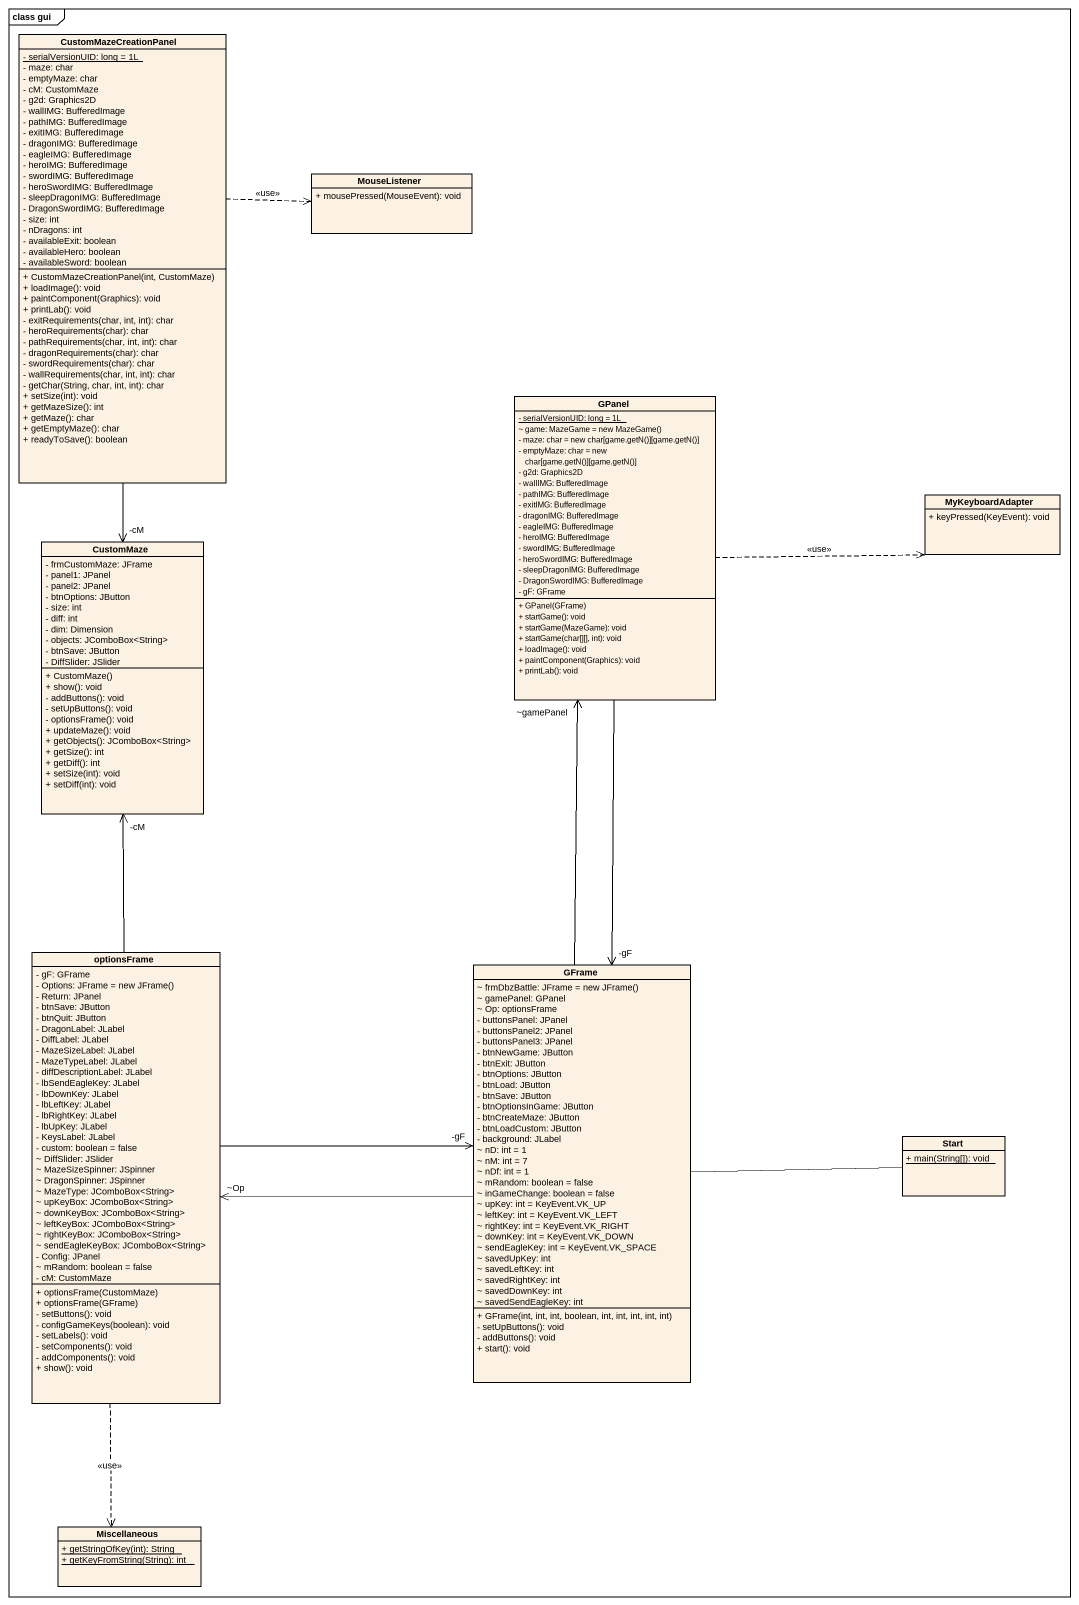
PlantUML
@startuml
mainframe class gui
hide circle
hide empty members
skinparam classAttributeIconSize 0
class CustomMazeCreationPanel {
  {static} - serialVersionUID: long = 1L
  - maze: char
  - emptyMaze: char
  - cM: CustomMaze
  - g2d: Graphics2D
  - wallIMG: BufferedImage
  - pathIMG: BufferedImage
  - exitIMG: BufferedImage
  - dragonIMG: BufferedImage
  - eagleIMG: BufferedImage
  - heroIMG: BufferedImage
  - swordIMG: BufferedImage
  - heroSwordIMG: BufferedImage
  - sleepDragonIMG: BufferedImage
  - DragonSwordIMG: BufferedImage
  - size: int
  - nDragons: int
  - availableExit: boolean
  - availableHero: boolean
  - availableSword: boolean
  + CustomMazeCreationPanel(int, CustomMaze)
  + loadImage(): void
  + paintComponent(Graphics): void
  + printLab(): void
  - exitRequirements(char, int, int): char
  - heroRequirements(char): char
  - pathRequirements(char, int, int): char
  - dragonRequirements(char): char
  - swordRequirements(char): char
  - wallRequirements(char, int, int): char
  - getChar(String, char, int, int): char
  + setSize(int): void
  + getMazeSize(): int
  + getMaze(): char
  + getEmptyMaze(): char
  + readyToSave(): boolean
}
class MouseListener {
  + mousePressed(MouseEvent): void
}
class GPanel {
  {static} - serialVersionUID: long = 1L
  {field} ~ game: MazeGame = new MazeGame()
  {field} - maze: char = new char[game.getN()][game.getN()]
  {field} - emptyMaze: char = new char[game.getN()][game.getN()]
  - g2d: Graphics2D
  - wallIMG: BufferedImage
  - pathIMG: BufferedImage
  - exitIMG: BufferedImage
  - dragonIMG: BufferedImage
  - eagleIMG: BufferedImage
  - heroIMG: BufferedImage
  - swordIMG: BufferedImage
  - heroSwordIMG: BufferedImage
  - sleepDragonIMG: BufferedImage
  - DragonSwordIMG: BufferedImage
  - gF: GFrame
  + GPanel(GFrame)
  + startGame(): void
  + startGame(MazeGame): void
  + startGame(char[][], int): void
  + loadImage(): void
  + paintComponent(Graphics): void
  + printLab(): void
}
class MyKeyboardAdapter {
  + keyPressed(KeyEvent): void
}
class CustomMaze {
  - frmCustomMaze: JFrame
  - panel1: JPanel
  - panel2: JPanel
  - btnOptions: JButton
  - size: int
  - diff: int
  - dim: Dimension
  - objects: JComboBox<String>
  - btnSave: JButton
  - DiffSlider: JSlider
  + CustomMaze()
  + show(): void
  - addButtons(): void
  - setUpButtons(): void
  - optionsFrame(): void
  + updateMaze(): void
  + getObjects(): JComboBox<String>
  + getSize(): int
  + getDiff(): int
  + setSize(int): void
  + setDiff(int): void
}
class optionsFrame {
  - gF: GFrame
  {field} - Options: JFrame = new JFrame()
  - Return: JPanel
  - btnSave: JButton
  - btnQuit: JButton
  - DragonLabel: JLabel
  - DiffLabel: JLabel
  - MazeSizeLabel: JLabel
  - MazeTypeLabel: JLabel
  - diffDescriptionLabel: JLabel
  - lbSendEagleKey: JLabel
  - lbDownKey: JLabel
  - lbLeftKey: JLabel
  - lbRightKey: JLabel
  - lbUpKey: JLabel
  - KeysLabel: JLabel
  - custom: boolean = false
  ~ DiffSlider: JSlider
  ~ MazeSizeSpinner: JSpinner
  ~ DragonSpinner: JSpinner
  ~ MazeType: JComboBox<String>
  ~ upKeyBox: JComboBox<String>
  ~ downKeyBox: JComboBox<String>
  ~ leftKeyBox: JComboBox<String>
  ~ rightKeyBox: JComboBox<String>
  ~ sendEagleKeyBox: JComboBox<String>
  - Config: JPanel
  ~ mRandom: boolean = false
  - cM: CustomMaze
  + optionsFrame(CustomMaze)
  + optionsFrame(GFrame)
  - setButtons(): void
  - configGameKeys(boolean): void
  - setLabels(): void
  - setComponents(): void
  - addComponents(): void
  + show(): void
}
class GFrame {
  {field} ~ frmDbzBattle: JFrame = new JFrame()
  ~ gamePanel: GPanel
  ~ Op: optionsFrame
  - buttonsPanel: JPanel
  - buttonsPanel2: JPanel
  - buttonsPanel3: JPanel
  - btnNewGame: JButton
  - btnExit: JButton
  - btnOptions: JButton
  - btnLoad: JButton
  - btnSave: JButton
  - btnOptionsInGame: JButton
  - btnCreateMaze: JButton
  - btnLoadCustom: JButton
  - background: JLabel
  ~ nD: int = 1
  ~ nM: int = 7
  ~ nDf: int = 1
  ~ mRandom: boolean = false
  ~ inGameChange: boolean = false
  ~ upKey: int = KeyEvent.VK_UP
  ~ leftKey: int = KeyEvent.VK_LEFT
  ~ rightKey: int = KeyEvent.VK_RIGHT
  ~ downKey: int = KeyEvent.VK_DOWN
  ~ sendEagleKey: int = KeyEvent.VK_SPACE
  ~ savedUpKey: int
  ~ savedLeftKey: int
  ~ savedRightKey: int
  ~ savedDownKey: int
  ~ savedSendEagleKey: int
  + GFrame(int, int, int, boolean, int, int, int, int, int)
  - setUpButtons(): void
  - addButtons(): void
  + start(): void
}
class "Start" as Start_ {
  {static} + main(String[]): void
}
class Miscellaneous {
  {static} + getStringOfKey(int): String
  {static} + getKeyFromString(String): int
}
CustomMazeCreationPanel .right.> MouseListener : <<use>>
CustomMazeCreationPanel --> "-cM" CustomMaze
GPanel .right.> MyKeyboardAdapter : <<use>>
GPanel --> "-gF" GFrame
optionsFrame -up-> "-cM" CustomMaze
optionsFrame -right-> "-gF" GFrame
optionsFrame ..> Miscellaneous : <<use>>
GFrame -up-> "~gamePanel" GPanel
GFrame -left-> "~Op" optionsFrame
GFrame -right- Start_
@enduml
